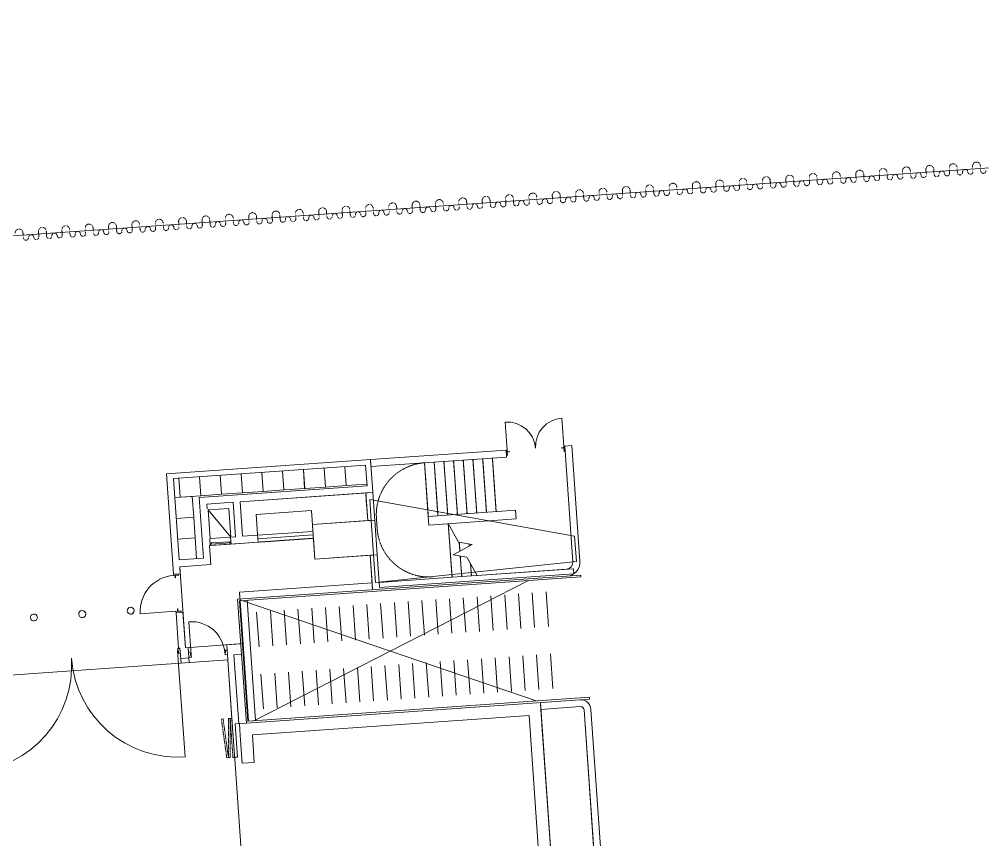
# Model space of a CAD drawing. Header units: millimetres. Extents: x 306 to 836129804, y -168137 to 818603917.
# Drawn here: x 833822762 to 833850543, y 818035946 to 818059616 of the extents above; entities that cross this region are included whole.
import ezdxf

# ---------------------------------------------------------------- set-up
doc = ezdxf.new("R2010")
doc.units = ezdxf.units.MM
doc.header["$LTSCALE"] = 3
for name, pattern in [('HIDDEN', [0.375, 0.25, -0.125]), ('Long Dash', [13.5, 9, -4.5]), ('Overhead', [1.8, 1.2, -0.6]), ('SMALL DASH', [1.06, 0.53, -0.53])]:
    doc.linetypes.add(name, pattern=pattern)
for name, color, linetype, lineweight in [('A-000-M_MASS', 251, 'Continuous', 13), ('A-010-M_LINE', 251, 'Continuous', 13), ('A-200-M_WALL_EXT', 251, 'Continuous', 13), ('A-200-M_WALL_INT', 251, 'Continuous', 13), ('A-242-M_STAIR', 251, 'Continuous', 13), ('A-242-MB_STAIR', 251, 'Continuous', 13), ('A-314-M_WINDOW', 251, 'Continuous', 13), ('A-325-M_DOOR', 251, 'Continuous', 13), ('A-325-M_DOOR__FRAME', 251, 'Continuous', 13), ('A-325-MH_DOOR', 251, 'Long Dash', 13), ('A-770-ME_FFE_SA', 251, 'Continuous', 13), ('A-770-MH_FFE_SA', 251, 'Overhead', 13), ('A-810-M_ROOMS', 251, 'Continuous', 13), ('S-280-M_COLUMN', 253, 'Continuous', 9), ('Z-060-M_DETAIL', 253, 'Continuous', 5)]:
    doc.layers.add(name, color=color, linetype=linetype, lineweight=lineweight)
doc.layers.add('UAJ-00XREF', color=7, linetype='Continuous')
doc.layers.get('A-770-ME_FFE_SA').off()

# ---------------------------------------------------------------- blocks, each defined once
blk = doc.blocks.new('ARC_DOOR_SPECIAL_S2-GP-I - 6000x4500mm-38547670-0300')
at = {"layer": 'A-325-M_DOOR'}
for p, q in [((-3071, -79), (-3071, 2990.5)), ((3071, 2990.5), (3071, -79))]:
    blk.add_line(p, q, dxfattribs=at)
at = {"layer": 'A-325-M_DOOR', "lineweight": 9}
for p, q in [((-3144, -2), (-3094, -2)), ((-3074, -132), (-3144, -132)), ((-3094, -2), (-3094, -79)), ((-3094, -79), (-3074, -79)), ((-3074, -79), (-3074, -132)), ((3074, -132), (3074, -79)), ((3074, -79), (3094, -79)), ((3144, -132), (3074, -132)), ((3094, -2), (3144, -2)), ((3094, -79), (3094, -2))]:
    blk.add_line(p, q, dxfattribs=at)
at = {"layer": 'A-325-M_DOOR'}
for centre, start, end in [((-3071, -79), 0, 90), ((3071, -79), 90, 180)]:
    blk.add_arc(centre, 3069.5, start, end, dxfattribs=at)
blk = doc.blocks.new('ARC_DOOR_TIMBER_T10-GP-I - 900x2100mm-38779044-0300')
at = {"layer": 'A-325-M_DOOR', "lineweight": 9}
for p, q in [((-487, 131), (-557, 131)), ((-557, 1), (-507, 1)), ((-507, 1), (-507, 78)), ((-507, 78), (-487, 78)), ((-487, 78), (-487, 131)), ((557, 131), (487, 131)), ((487, 131), (487, 78)), ((487, 78), (507, 78)), ((507, 78), (507, 1)), ((507, 1), (557, 1))]:
    blk.add_line(p, q, dxfattribs=at)
at = {"layer": 'A-325-M_DOOR'}
blk.add_line((484, 78), (484, -890), dxfattribs=at)
blk.add_arc((484, 78), 968, 180, 270, dxfattribs=at)
blk = doc.blocks.new('ARC_DOOR_SPECIAL_S4-PT - 3200x4500mm-40800401-0300')
at = {"layer": 'A-325-M_DOOR__FRAME'}
blk.add_line((-1693, -92), (-1693, -103), dxfattribs=at)
at = {"layer": 'A-325-MH_DOOR'}
for p, q in [((-2821, -92), (-2824, -141)), ((-2824, -141), (-1699, -220)), ((-2824, -298), (-1699, -220)), ((-2821, -43), (-2821, -92)), ((-1693, -43), (-2821, -43)), ((-1695, -171), (-2821, -92)), ((-2821, -92), (-1693, -92)), ((-1695, -269), (-2821, -348)), ((-1699, -220), (-1695, -171)), ((-1699, -220), (-1695, -269)), ((-1693, -92), (-1693, -43)), ((-2821, -348), (-2824, -298))]:
    blk.add_line(p, q, dxfattribs=at)
blk = doc.blocks.new('ARC_DOOR_METAL_M10-FH-O - 900x2100mm-38797435-0300')
at = {"layer": 'A-325-M_DOOR'}
blk.add_line((517, -100), (517, -1134), dxfattribs=at)
at = {"layer": 'A-325-M_DOOR__FRAME'}
for p, q in [((-557, 52), (-520, 52)), ((-520, 52), (-520, -46)), ((520, 52), (557, 52)), ((520, -46), (520, 52)), ((-520, -100), (-557, -100)), ((-520, -46), (-450, -46)), ((-520, -53), (-520, -100)), ((-450, -53), (-520, -53)), ((-450, -46), (-450, -53)), ((450, -46), (520, -46)), ((450, -53), (450, -46)), ((520, -53), (450, -53)), ((520, -100), (520, -53)), ((557, -100), (520, -100))]:
    blk.add_line(p, q, dxfattribs=at)
blk.add_arc((517, -100), 1034, 180, 270, dxfattribs=at)
blk = doc.blocks.new('ARC_FS-Inlet - FS-INLET-40700134-0300')
at = {"layer": 'Z-060-M_DETAIL'}
for p, q in [((-175, -100), (-175, -600)), ((425, -600), (425, -100)), ((-175, -600), (425, -600))]:
    blk.add_line(p, q, dxfattribs=at)
blk = doc.blocks.new('ARC_FS-Inlet - FS-INLET-40700135-0300')
at = {"layer": 'Z-060-M_DETAIL'}
for p, q in [((-175, -75), (-175, -625)), ((425, -625), (425, -75)), ((-175, -625), (425, -625))]:
    blk.add_line(p, q, dxfattribs=at)
blk = doc.blocks.new('ARC_FS-Inlet - FS-INLET-V276-0300')
at = {"layer": 'Z-060-M_DETAIL'}
for p, q in [((425, -600), (425, -100)), ((-175, -600), (425, -600))]:
    blk.add_line(p, q, dxfattribs=at)
blk = doc.blocks.new('ARC_TFP_FS_HR_DISPLAY - ARC_TFP_FS_HR_800x600 _DEEP_-26280763-0300')
at = {"layer": 'Z-060-M_DETAIL'}
for p, q in [((300, 30), (-300, 860)), ((300, 860), (-300, 860)), ((-300, 860), (-300, 30)), ((300, 30), (300, 860)), ((-300, 30), (300, 30))]:
    blk.add_line(p, q, dxfattribs=at)
blk = doc.blocks.new('ARC_WIN_SPECIAL EQUIPMENT - 600w X 900h-V300-0300')
at = {"layer": 'A-314-M_WINDOW', "lineweight": 18}
for p, q in [((-260, 65), (-300, 65)), ((-300, 30), (-260, 30)), ((295, 100), (-295, 100)), ((-295, 100), (-295, 65)), ((-295, 65), (295, 65)), ((-260, 30), (-260, 65)), ((300, 65), (260, 65)), ((260, 65), (260, 30)), ((260, 30), (300, 30)), ((295, 65), (295, 100))]:
    blk.add_line(p, q, dxfattribs=at)
at = {"layer": 'A-314-M_WINDOW'}
blk.add_line((260, 30), (-260, 30), dxfattribs=at)
blk = doc.blocks.new('ARC_FS-Inlet - FS-INLET-V303-0300')
at = {"layer": 'Z-060-M_DETAIL'}
for p, q in [((-175, -75), (-175, -625)), ((-175, -625), (425, -625))]:
    blk.add_line(p, q, dxfattribs=at)
blk = doc.blocks.new('ARC_FS-SP_PRE-ACTION_CV - FS_SPRINKLER_PRE-ACTION_CONTROL_VALVE_CABINET _1600W_-35805576-0300')
at = {"layer": 'A-770-MH_FFE_SA'}
for q in [(-665, 100), (-665, 100), (915, 100), (915, 100)]:
    blk.add_line((125, 100), q, dxfattribs=at)
at = {"layer": 'Z-060-M_DETAIL'}
for p, q in [((925, 0), (-675, 0)), ((-675, 0), (-675, -700)), ((925, -700), (925, 0)), ((-675, -700), (925, -700))]:
    blk.add_line(p, q, dxfattribs=at)
blk = doc.blocks.new('3A35X-MAGP-P-MP-00')
at = {"layer": 'A-000-M_MASS'}
for p, q in [((834417704, 818043095), (834417773, 818042097)), ((834413730, 818042817), (834413799, 818041820)), ((834414127, 818042845), (834414197, 818041847)), ((834414525, 818042873), (834414594, 818041875)), ((834414922, 818042900), (834414992, 818041903)), ((834415319, 818042928), (834415389, 818041931)), ((834415717, 818042956), (834415786, 818041958)), ((834416114, 818042984), (834416184, 818041986)), ((834416512, 818043012), (834416581, 818042014)), ((834416909, 818043039), (834416979, 818042042)), ((834417306, 818043067), (834417376, 818042070)), ((834409756, 818042539), (834409825, 818041542)), ((834410153, 818042567), (834410223, 818041569)), ((834410551, 818042595), (834410620, 818041597)), ((834410948, 818042623), (834411018, 818041625)), ((834411345, 818042650), (834411415, 818041653)), ((834411743, 818042678), (834411812, 818041681)), ((834412140, 818042706), (834412210, 818041708)), ((834412538, 818042734), (834412607, 818041736)), ((834412935, 818042762), (834413005, 818041764)), ((834413332, 818042789), (834413402, 818041792)), ((834409358, 818042511), (834409428, 818041514)), ((834415444, 818041141), (834415514, 818040143)), ((834415842, 818041168), (834415911, 818040171)), ((834416239, 818041196), (834416309, 818040199)), ((834416637, 818041224), (834416706, 818040226)), ((834417034, 818041252), (834417104, 818040254)), ((834417431, 818041279), (834417501, 818040282)), ((834417829, 818041307), (834417898, 818040310)), ((834411470, 818040863), (834411540, 818039865)), ((834411868, 818040891), (834411937, 818039893)), ((834412265, 818040918), (834412335, 818039921)), ((834412663, 818040946), (834412732, 818039949)), ((834413060, 818040974), (834413130, 818039976)), ((834413457, 818041002), (834413527, 818040004)), ((834413855, 818041029), (834413924, 818040032)), ((834414252, 818041057), (834414322, 818040060)), ((834414650, 818041085), (834414719, 818040087)), ((834415047, 818041113), (834415117, 818040115)), ((834409483, 818040724), (834409553, 818039726)), ((834409881, 818040752), (834409950, 818039754)), ((834410278, 818040779), (834410348, 818039782)), ((834410675, 818040807), (834410745, 818039810)), ((834411073, 818040835), (834411143, 818039837))]:
    blk.add_line(p, q, dxfattribs=at)
at = {"layer": 'A-010-M_LINE'}
for p, q in [((834491750, 818059616), (834374483, 818051418)), ((834418708, 818043577), (834408812, 818042886)), ((834408865, 818042839), (834418711, 818043528)), ((834417178, 818043420), (834409275, 818039379)), ((834418711, 818043528), (834418708, 818043577)), ((834408812, 818042886), (834409062, 818039314)), ((834409108, 818039368), (834408865, 818042839)), ((834408937, 818042844), (834417419, 818039949)), ((834418954, 818040056), (834409108, 818039368)), ((834418958, 818040006), (834418954, 818040056)), ((834409062, 818039314), (834418958, 818040006)), ((834417586, 818039259), (834417796, 818036266))]:
    blk.add_line(p, q, dxfattribs=at)
at = {"layer": 'A-010-M_LINE', "linetype": 'SMALL DASH'}
for p, q in [((834428892, 818055146), (834428882, 818055298)), ((834429341, 818055177), (834429331, 818055329)), ((834429566, 818055193), (834429555, 818055345)), ((834430015, 818055224), (834430004, 818055376)), ((834430239, 818055240), (834430229, 818055392)), ((834425301, 818054895), (834425291, 818055047)), ((834425526, 818054911), (834425515, 818055063)), ((834425975, 818054942), (834425964, 818055094)), ((834426199, 818054958), (834426188, 818055110)), ((834426648, 818054989), (834426637, 818055141)), ((834426872, 818055005), (834426862, 818055157)), ((834427321, 818055036), (834427311, 818055188)), ((834427546, 818055052), (834427535, 818055204)), ((834427995, 818055083), (834427984, 818055235)), ((834428219, 818055099), (834428208, 818055251)), ((834428668, 818055130), (834428657, 818055282)), ((834421261, 818054612), (834421250, 818054765)), ((834421486, 818054628), (834421475, 818054780)), ((834421934, 818054659), (834421924, 818054812)), ((834422159, 818054675), (834422148, 818054827)), ((834422608, 818054707), (834422597, 818054859)), ((834422832, 818054722), (834422822, 818054874)), ((834423281, 818054754), (834423270, 818054906)), ((834423506, 818054769), (834423495, 818054921)), ((834423954, 818054801), (834423944, 818054953)), ((834424179, 818054816), (834424168, 818054969)), ((834424628, 818054848), (834424617, 818055000)), ((834424852, 818054863), (834424842, 818055016)), ((834417221, 818054330), (834417210, 818054482)), ((834417445, 818054346), (834417435, 818054498)), ((834417894, 818054377), (834417884, 818054529)), ((834418119, 818054393), (834418108, 818054545)), ((834418568, 818054424), (834418557, 818054576)), ((834418792, 818054440), (834418781, 818054592)), ((834419241, 818054471), (834419230, 818054623)), ((834419465, 818054487), (834419455, 818054639)), ((834419914, 818054518), (834419904, 818054670)), ((834420139, 818054534), (834420128, 818054686)), ((834420588, 818054565), (834420577, 818054717)), ((834420812, 818054581), (834420802, 818054733)), ((834413181, 818054048), (834413170, 818054200)), ((834413405, 818054063), (834413395, 818054215)), ((834413854, 818054095), (834413843, 818054247)), ((834414079, 818054110), (834414068, 818054262)), ((834414527, 818054142), (834414517, 818054294)), ((834414752, 818054157), (834414741, 818054310)), ((834415201, 818054189), (834415190, 818054341)), ((834415425, 818054204), (834415415, 818054357)), ((834415874, 818054236), (834415864, 818054388)), ((834416099, 818054252), (834416088, 818054404)), ((834416548, 818054283), (834416537, 818054435)), ((834416772, 818054299), (834416761, 818054451)), ((834409141, 818053765), (834409130, 818053917)), ((834409365, 818053781), (834409354, 818053933)), ((834409814, 818053812), (834409803, 818053964)), ((834410038, 818053828), (834410028, 818053980)), ((834410487, 818053859), (834410477, 818054011)), ((834410712, 818053875), (834410701, 818054027)), ((834411161, 818053906), (834411150, 818054058)), ((834411385, 818053922), (834411375, 818054074)), ((834411834, 818053953), (834411823, 818054106)), ((834412059, 818053969), (834412048, 818054121)), ((834412507, 818054000), (834412497, 818054153)), ((834412732, 818054016), (834412721, 818054168)), ((834405100, 818053483), (834405090, 818053635)), ((834405325, 818053498), (834405314, 818053650)), ((834405774, 818053530), (834405763, 818053682)), ((834405998, 818053545), (834405988, 818053698)), ((834406447, 818053577), (834406437, 818053729)), ((834406672, 818053593), (834406661, 818053745)), ((834407121, 818053624), (834407110, 818053776)), ((834407345, 818053640), (834407334, 818053792)), ((834407794, 818053671), (834407783, 818053823)), ((834408018, 818053687), (834408008, 818053839)), ((834408467, 818053718), (834408457, 818053870)), ((834408692, 818053734), (834408681, 818053886)), ((834402632, 818053310), (834402621, 818053462)), ((834403080, 818053341), (834403070, 818053494)), ((834403305, 818053357), (834403294, 818053509)), ((834403754, 818053389), (834403743, 818053541)), ((834403978, 818053404), (834403968, 818053556)), ((834404427, 818053436), (834404417, 818053588)), ((834404652, 818053451), (834404641, 818053603))]:
    blk.add_line(p, q, dxfattribs=at)
at = {"layer": 'A-010-M_LINE', "linetype": 'HIDDEN'}
blk.add_line((834412813, 818045220), (834412834, 818044921), dxfattribs=at)
at = {"layer": 'A-010-M_LINE', "linetype": 'SMALL DASH'}
for centre, radius, start, end in [((834427423, 818055196), 112, 3.9989, 183.9989), ((834428096, 818055243), 112, 3.9989, 183.9989), ((834428770, 818055290), 112, 3.9989, 183.9989), ((834429443, 818055337), 112, 3.9989, 183.9989), ((834430116, 818055384), 112, 3.9989, 183.9989), ((834423383, 818054914), 112, 3.9989, 183.9989), ((834424056, 818054961), 112, 3.9989, 183.9989), ((834424729, 818055008), 112, 3.9989, 183.9989), ((834425403, 818055055), 113, 3.9989, 183.9989), ((834426076, 818055102), 112, 3.9989, 183.9989), ((834426423, 818054973), 75, 3.9989, 183.9989), ((834426749, 818055149), 112, 3.9989, 183.9989), ((834427097, 818055020), 75, 3.9989, 183.9989), ((834427246, 818055031), 75, 183.9989, 3.9989), ((834427246, 818055031), 75, 183.9989, 3.9989), ((834427621, 818055057), 75, 183.9989, 3.9989), ((834427770, 818055067), 75, 3.9989, 183.9989), ((834427920, 818055078), 75, 183.9989, 3.9989), ((834427920, 818055078), 75, 183.9989, 3.9989), ((834428294, 818055104), 75, 183.9989, 3.9989), ((834428444, 818055115), 75, 3.9989, 183.9989), ((834428593, 818055125), 75, 183.9989, 3.9989), ((834428593, 818055125), 75, 183.9989, 3.9989), ((834428967, 818055151), 75, 183.9989, 3.9989), ((834429117, 818055162), 75, 3.9989, 183.9989), ((834429267, 818055172), 75, 183.9989, 3.9989), ((834429267, 818055172), 75, 183.9989, 3.9989), ((834429641, 818055198), 75, 183.9989, 3.9989), ((834429790, 818055209), 75, 3.9989, 183.9989), ((834429940, 818055219), 75, 183.9989, 3.9989), ((834429940, 818055219), 75, 183.9989, 3.9989), ((834430314, 818055245), 75, 183.9989, 3.9989), ((834419343, 818054631), 112, 3.9989, 183.9989), ((834420016, 818054678), 112, 3.9989, 183.9989), ((834420689, 818054725), 112, 3.9989, 183.9989), ((834421363, 818054772), 112, 3.9989, 183.9989), ((834422036, 818054819), 112, 3.9989, 183.9989), ((834422383, 818054691), 75, 3.9989, 183.9989), ((834422709, 818054867), 112, 3.9989, 183.9989), ((834423057, 818054738), 75, 3.9989, 183.9989), ((834423206, 818054748), 75, 183.9989, 3.9989), ((834423206, 818054748), 75, 183.9989, 3.9989), ((834423580, 818054775), 75, 183.9989, 3.9989), ((834423730, 818054785), 75, 3.9989, 183.9989), ((834423880, 818054795), 75, 183.9989, 3.9989), ((834423880, 818054795), 75, 183.9989, 3.9989), ((834424254, 818054822), 75, 183.9989, 3.9989), ((834424403, 818054832), 75, 3.9989, 183.9989), ((834424553, 818054843), 75, 183.9989, 3.9989), ((834424553, 818054843), 75, 183.9989, 3.9989), ((834424927, 818054869), 75, 183.9989, 3.9989), ((834425077, 818054879), 75, 3.9989, 183.9989), ((834425226, 818054890), 75, 183.9989, 3.9989), ((834425226, 818054890), 75, 183.9989, 3.9989), ((834425600, 818054916), 75, 183.9989, 3.9989), ((834425750, 818054926), 75, 3.9989, 183.9989), ((834425900, 818054937), 75, 183.9989, 3.9989), ((834425900, 818054937), 75, 183.9989, 3.9989), ((834426274, 818054963), 75, 183.9989, 3.9989), ((834426573, 818054984), 75, 183.9989, 3.9989), ((834426573, 818054984), 75, 183.9989, 3.9989), ((834426947, 818055010), 75, 183.9989, 3.9989), ((834415302, 818054349), 113, 3.9989, 183.9989), ((834415976, 818054396), 112, 3.9989, 183.9989), ((834416649, 818054443), 112, 3.9989, 183.9989), ((834417323, 818054490), 112, 3.9989, 183.9989), ((834417996, 818054537), 113, 3.9989, 183.9989), ((834418343, 818054408), 75, 3.9989, 183.9989), ((834418669, 818054584), 112, 3.9989, 183.9989), ((834419017, 818054456), 75, 3.9989, 183.9989), ((834419166, 818054466), 75, 183.9989, 3.9989), ((834419166, 818054466), 75, 183.9989, 3.9989), ((834419540, 818054492), 75, 183.9989, 3.9989), ((834419690, 818054503), 75, 3.9989, 183.9989), ((834419840, 818054513), 75, 183.9989, 3.9989), ((834419840, 818054513), 75, 183.9989, 3.9989), ((834420214, 818054539), 75, 183.9989, 3.9989), ((834420363, 818054550), 75, 3.9989, 183.9989), ((834420513, 818054560), 75, 183.9989, 3.9989), ((834420513, 818054560), 75, 183.9989, 3.9989), ((834420887, 818054586), 75, 183.9989, 3.9989), ((834421037, 818054597), 75, 3.9989, 183.9989), ((834421186, 818054607), 75, 183.9989, 3.9989), ((834421186, 818054607), 75, 183.9989, 3.9989), ((834421560, 818054633), 75, 183.9989, 3.9989), ((834421710, 818054644), 75, 3.9989, 183.9989), ((834421860, 818054654), 75, 183.9989, 3.9989), ((834421860, 818054654), 75, 183.9989, 3.9989), ((834422234, 818054680), 75, 183.9989, 3.9989), ((834422533, 818054701), 75, 183.9989, 3.9989), ((834422533, 818054701), 75, 183.9989, 3.9989), ((834422907, 818054727), 75, 183.9989, 3.9989), ((834411936, 818054113), 112, 3.9989, 183.9989), ((834412609, 818054160), 112, 3.9989, 183.9989), ((834413282, 818054208), 112, 3.9989, 183.9989), ((834413956, 818054255), 112, 3.9989, 183.9989), ((834414303, 818054126), 75, 3.9989, 183.9989), ((834414629, 818054302), 112, 3.9989, 183.9989), ((834414976, 818054173), 75, 3.9989, 183.9989), ((834415126, 818054184), 75, 183.9989, 3.9989), ((834415126, 818054184), 75, 183.9989, 3.9989), ((834415500, 818054210), 75, 183.9989, 3.9989), ((834415650, 818054220), 75, 3.9989, 183.9989), ((834415799, 818054231), 75, 183.9989, 3.9989), ((834415799, 818054231), 75, 183.9989, 3.9989), ((834416173, 818054257), 75, 183.9989, 3.9989), ((834416323, 818054267), 75, 3.9989, 183.9989), ((834416473, 818054278), 75, 183.9989, 3.9989), ((834416473, 818054278), 75, 183.9989, 3.9989), ((834416847, 818054304), 75, 183.9989, 3.9989), ((834416996, 818054314), 75, 3.9989, 183.9989), ((834417146, 818054325), 75, 183.9989, 3.9989), ((834417146, 818054325), 75, 183.9989, 3.9989), ((834417520, 818054351), 75, 183.9989, 3.9989), ((834417670, 818054361), 75, 3.9989, 183.9989), ((834417819, 818054372), 75, 183.9989, 3.9989), ((834417819, 818054372), 75, 183.9989, 3.9989), ((834418194, 818054398), 75, 183.9989, 3.9989), ((834418493, 818054419), 75, 183.9989, 3.9989), ((834418493, 818054419), 75, 183.9989, 3.9989), ((834418867, 818054445), 75, 183.9989, 3.9989), ((834407896, 818053831), 112, 3.9989, 183.9989), ((834408569, 818053878), 112, 3.9989, 183.9989), ((834409242, 818053925), 112, 3.9989, 183.9989), ((834409916, 818053972), 112, 3.9989, 183.9989), ((834410263, 818053844), 75, 3.9989, 183.9989), ((834410589, 818054019), 112, 3.9989, 183.9989), ((834410936, 818053891), 75, 3.9989, 183.9989), ((834411086, 818053901), 75, 183.9989, 3.9989), ((834411086, 818053901), 75, 183.9989, 3.9989), ((834411262, 818054066), 112, 3.9989, 183.9989), ((834411460, 818053927), 75, 183.9989, 3.9989), ((834411610, 818053938), 75, 3.9989, 183.9989), ((834411759, 818053948), 75, 183.9989, 3.9989), ((834411759, 818053948), 75, 183.9989, 3.9989), ((834412133, 818053974), 75, 183.9989, 3.9989), ((834412283, 818053985), 75, 3.9989, 183.9989), ((834412433, 818053995), 75, 183.9989, 3.9989), ((834412433, 818053995), 75, 183.9989, 3.9989), ((834412807, 818054021), 75, 183.9989, 3.9989), ((834412956, 818054032), 75, 3.9989, 183.9989), ((834413106, 818054042), 75, 183.9989, 3.9989), ((834413106, 818054042), 75, 183.9989, 3.9989), ((834413480, 818054068), 75, 183.9989, 3.9989), ((834413630, 818054079), 75, 3.9989, 183.9989), ((834413779, 818054089), 75, 183.9989, 3.9989), ((834413779, 818054089), 75, 183.9989, 3.9989), ((834414153, 818054116), 75, 183.9989, 3.9989), ((834414453, 818054136), 75, 183.9989, 3.9989), ((834414453, 818054136), 75, 183.9989, 3.9989), ((834414827, 818054163), 75, 183.9989, 3.9989), ((834403855, 818053548), 112, 3.9989, 183.9989), ((834404529, 818053596), 112, 3.9989, 183.9989), ((834405202, 818053643), 112, 3.9989, 183.9989), ((834405875, 818053690), 112, 3.9989, 183.9989), ((834406223, 818053561), 75, 3.9989, 183.9989), ((834406549, 818053737), 112, 3.9989, 183.9989), ((834406896, 818053608), 75, 3.9989, 183.9989), ((834407222, 818053784), 112, 3.9989, 183.9989), ((834407420, 818053645), 75, 183.9989, 3.9989), ((834407569, 818053655), 75, 3.9989, 183.9989), ((834407719, 818053666), 75, 183.9989, 3.9989), ((834407719, 818053666), 75, 183.9989, 3.9989), ((834408093, 818053692), 75, 183.9989, 3.9989), ((834408243, 818053702), 75, 3.9989, 183.9989), ((834408392, 818053713), 75, 183.9989, 3.9989), ((834408392, 818053713), 75, 183.9989, 3.9989), ((834408767, 818053739), 75, 183.9989, 3.9989), ((834408916, 818053749), 75, 3.9989, 183.9989), ((834409066, 818053760), 75, 183.9989, 3.9989), ((834409066, 818053760), 75, 183.9989, 3.9989), ((834409440, 818053786), 75, 183.9989, 3.9989), ((834409590, 818053796), 75, 3.9989, 183.9989), ((834409739, 818053807), 75, 183.9989, 3.9989), ((834409739, 818053807), 75, 183.9989, 3.9989), ((834410113, 818053833), 75, 183.9989, 3.9989), ((834410413, 818053854), 75, 183.9989, 3.9989), ((834410413, 818053854), 75, 183.9989, 3.9989), ((834410787, 818053880), 75, 183.9989, 3.9989), ((834402509, 818053454), 112, 3.9989, 183.9989), ((834402856, 818053326), 75, 3.9989, 183.9989), ((834403182, 818053501), 112, 3.9989, 183.9989), ((834403380, 818053362), 75, 183.9989, 3.9989), ((834403529, 818053373), 75, 3.9989, 183.9989), ((834403679, 818053383), 75, 183.9989, 3.9989), ((834403679, 818053383), 75, 183.9989, 3.9989), ((834404053, 818053409), 75, 183.9989, 3.9989), ((834404203, 818053420), 75, 3.9989, 183.9989), ((834404352, 818053430), 75, 183.9989, 3.9989), ((834404352, 818053430), 75, 183.9989, 3.9989), ((834404726, 818053457), 75, 183.9989, 3.9989), ((834404876, 818053467), 75, 3.9989, 183.9989), ((834405026, 818053477), 75, 183.9989, 3.9989), ((834405026, 818053477), 75, 183.9989, 3.9989), ((834405400, 818053504), 75, 183.9989, 3.9989), ((834405549, 818053514), 75, 3.9989, 183.9989), ((834405699, 818053525), 75, 183.9989, 3.9989), ((834405699, 818053525), 75, 183.9989, 3.9989), ((834406073, 818053551), 75, 183.9989, 3.9989), ((834406372, 818053572), 75, 183.9989, 3.9989), ((834406372, 818053572), 75, 183.9989, 3.9989), ((834406746, 818053598), 75, 183.9989, 3.9989), ((834407046, 818053619), 75, 183.9989, 3.9989), ((834407046, 818053619), 75, 183.9989, 3.9989), ((834402706, 818053315), 75, 183.9989, 3.9989), ((834403006, 818053336), 75, 183.9989, 3.9989), ((834403006, 818053336), 75, 183.9989, 3.9989)]:
    blk.add_arc(centre, radius, start, end, dxfattribs=at)
at = {"layer": 'A-010-M_LINE', "linetype": 'HIDDEN'}
for centre, start, end in [((834414310, 818045325), 94.1571, 183.9989), ((834414330, 818045026), 183.9989, 273.8407)]:
    blk.add_arc(centre, 1500, start, end, dxfattribs=at)
at = {"layer": 'A-010-M_LINE'}
for centre, start, end in [((834404330, 818042456), 3.9989, 183.9989), ((834404332, 818042456), 3.9989, 78.9989), ((834405727, 818042554), 3.9989, 183.9989), ((834405727, 818042554), 183.9989, 3.9989), ((834405729, 818042554), 258.9989, 3.9989), ((834405729, 818042554), 3.9989, 78.9989), ((834402936, 818042358), 3.9989, 183.9989), ((834402936, 818042358), 183.9989, 3.9989), ((834404330, 818042456), 183.9989, 3.9989), ((834404332, 818042456), 258.9989, 3.9989)]:
    blk.add_arc(centre, 100, start, end, dxfattribs=at)
at = {"layer": 'A-200-M_WALL_EXT', "lineweight": 13}
for p, q in [((834415714, 818043569), (834418495, 818043763)), ((834418505, 818043613), (834418495, 818043763)), ((834412888, 818043371), (834414993, 818043518)), ((834412899, 818043222), (834412888, 818043371)), ((834418505, 818043613), (834412899, 818043222)), ((834417541, 818039907), (834417925, 818034421)), ((834409236, 818038976), (834417216, 818039534)), ((834417551, 818034745), (834417216, 818039534)), ((834408862, 818039300), (834409062, 818039314)), ((834408887, 818038951), (834408862, 818039300)), ((834408942, 818038153), (834408887, 818038951)), ((834409236, 818038976), (834409292, 818038178)), ((834409292, 818038178), (834408942, 818038153))]:
    blk.add_line(p, q, dxfattribs=at)
at = {"layer": 'A-200-M_WALL_INT'}
for p, q in [((834418446, 818047318), (834418247, 818047304)), ((834418481, 818043963), (834418247, 818047304)), ((834418446, 818047318), (834418680, 818043977)), ((834416551, 818047186), (834412641, 818046912)), ((834412655, 818046713), (834416565, 818046986)), ((834416565, 818046986), (834416551, 818047186)), ((834412641, 818046912), (834406756, 818046501)), ((834406966, 818046365), (834412501, 818046752)), ((834412501, 818046752), (834412543, 818046154)), ((834412707, 818045965), (834412641, 818046912)), ((834412641, 818046912), (834412655, 818046713)), ((834406756, 818046501), (834406958, 818043608)), ((834407130, 818044021), (834406966, 818046365)), ((834412543, 818046154), (834407705, 818045816)), ((834408883, 818045698), (834412707, 818045965)), ((834412707, 818045965), (834412507, 818045951)), ((834412563, 818045153), (834412507, 818045951)), ((834412707, 818045965), (834412763, 818045167)), ((834407705, 818045816), (834407827, 818044070)), ((834407919, 818045630), (834408684, 818045684)), ((834407919, 818045630), (834407928, 818045490)), ((834408684, 818045684), (834408753, 818044686)), ((834408883, 818045698), (834408953, 818044700)), ((834414309, 818045275), (834416823, 818045451)), ((834416840, 818045201), (834416823, 818045451)), ((834412763, 818045167), (834412563, 818045153)), ((834414326, 818045025), (834414309, 818045275)), ((834416840, 818045201), (834414326, 818045025)), ((834408008, 818044634), (834408022, 818044434)), ((834408607, 818044676), (834408621, 818044476)), ((834410995, 818044642), (834408616, 818044476)), ((834408753, 818044686), (834408647, 818044679)), ((834409385, 818044730), (834408953, 818044700)), ((834409392, 818044630), (834409399, 818044531)), ((834408002, 818044433), (834408027, 818044435)), ((834408041, 818043884), (834408002, 818044433)), ((834407130, 818044021), (834407827, 818044070)), ((834412832, 818044169), (834412633, 818044155)), ((834412703, 818043158), (834412633, 818044155)), ((834412832, 818044169), (834412888, 818043371)), ((834408041, 818043884), (834407144, 818043822)), ((834407158, 818043622), (834407144, 818043822)), ((834415714, 818043569), (834418295, 818043749)), ((834407158, 818043622), (834406958, 818043608)), ((834408865, 818043090), (834412689, 818043357)), ((834412689, 818043357), (834412703, 818043158)), ((834412888, 818043371), (834414993, 818043518)), ((834408865, 818043090), (834408879, 818042890)), ((834409125, 818039369), (834408882, 818042841)), ((834409082, 818042854), (834409325, 818039383)), ((834407235, 818042511), (834407036, 818042497)), ((834407036, 818042497), (834407108, 818041472)), ((834407307, 818041486), (834407235, 818042511)), ((834407148, 818041475), (834407108, 818041472)), ((834407148, 818041475), (834407179, 818041041)), ((834407387, 818041492), (834407307, 818041486)), ((834407387, 818041492), (834407417, 818041058)), ((834408902, 818041598), (834408498, 818041570)), ((834408646, 818039449), (834408498, 818041570)), ((834408969, 818041603), (834408952, 818041601)), ((834407169, 818041176), (834407408, 818041193)), ((834408704, 818041283), (834408923, 818041299)), ((834408704, 818041283), (834408842, 818039299)), ((834408973, 818041302), (834408990, 818041303)), ((834407179, 818041041), (834407417, 818041058)), ((834417555, 818039708), (834417541, 818039907)), ((834418692, 818039787), (834417555, 818039708)), ((834419148, 818034707), (834418799, 818039694)), ((834418999, 818039708), (834419361, 818034521)), ((834408842, 818039299), (834408743, 818039292)), ((834408743, 818039292), (834408810, 818038329)), ((834408810, 818038329), (834408725, 818038324))]:
    blk.add_line(p, q, dxfattribs=at)
for centre, radius, start, end in [((834418281, 818043949), 200, 273.9989, 3.9989), ((834418281, 818043949), 400, 273.9989, 3.9989), ((834418699, 818039687), 300, 3.9989, 93.9989), ((834418699, 818039687), 100, 3.9989, 93.9989)]:
    blk.add_arc(centre, radius, start, end, dxfattribs=at)
at = {"layer": 'A-242-M_STAIR'}
for p, q in [((834414309, 818045275), (834414201, 818046821)), ((834414588, 818045294), (834414480, 818046841)), ((834414868, 818045314), (834414759, 818046860)), ((834415147, 818045333), (834415039, 818046880)), ((834415426, 818045353), (834415318, 818046899)), ((834415705, 818045372), (834415597, 818046919)), ((834415985, 818045392), (834415877, 818046938)), ((834416264, 818045412), (834416156, 818046958)), ((834414885, 818045065), (834414993, 818043518)), ((834415203, 818044531), (834415221, 818044273)), ((834415487, 818044483), (834415491, 818044423)), ((834415231, 818044130), (834415272, 818043538)), ((834415527, 818043906), (834415552, 818043557)), ((834414993, 818043518), (834415272, 818043538)), ((834415272, 818043538), (834415552, 818043557)), ((834415552, 818043557), (834415714, 818043569))]:
    blk.add_line(p, q, dxfattribs=at)
at = {"layer": 'A-242-M_STAIR', "linetype": 'Overhead'}
for p, q in [((834414309, 818045275), (834414201, 818046821)), ((834414588, 818045294), (834414480, 818046841)), ((834414868, 818045314), (834414759, 818046860)), ((834415147, 818045333), (834415039, 818046880)), ((834415426, 818045353), (834415318, 818046899)), ((834415705, 818045372), (834415597, 818046919)), ((834415985, 818045392), (834415877, 818046938)), ((834416264, 818045412), (834416156, 818046958)), ((834414885, 818045065), (834414993, 818043518)), ((834415203, 818044531), (834415221, 818044273)), ((834415487, 818044483), (834415491, 818044423)), ((834415231, 818044130), (834415272, 818043538)), ((834415527, 818043906), (834415552, 818043557))]:
    blk.add_line(p, q, dxfattribs=at)
at = {"layer": 'A-242-MB_STAIR'}
for p, q in [((834415178, 818044535), (834414885, 818045065)), ((834415026, 818044165), (834415573, 818044468)), ((834415573, 818044468), (834415178, 818044535)), ((834415421, 818044098), (834415026, 818044165)), ((834415714, 818043569), (834415421, 818044098))]:
    blk.add_line(p, q, dxfattribs=at)
at = {"layer": 'A-325-M_DOOR'}
for p, q in [((834418214, 818047302), (834418158, 818048109)), ((834416584, 818047188), (834416528, 818047995))]:
    blk.add_line(p, q, dxfattribs=at)
at = {"layer": 'A-325-M_DOOR', "lineweight": 9}
for p, q in [((834418150, 818047251), (834418220, 818047255)), ((834418151, 818047244), (834418150, 818047251)), ((834418221, 818047248), (834418151, 818047244)), ((834418217, 818047302), (834418247, 818047304)), ((834418220, 818047255), (834418217, 818047302)), ((834418228, 818047151), (834418221, 818047248)), ((834416551, 818047186), (834416581, 818047188)), ((834416592, 818047036), (834416562, 818047034)), ((834416581, 818047188), (834416584, 818047141)), ((834416584, 818047141), (834416654, 818047146)), ((834416655, 818047139), (834416585, 818047134)), ((834416585, 818047134), (834416592, 818047036)), ((834416654, 818047146), (834416655, 818047139)), ((834418258, 818047153), (834418228, 818047151))]:
    blk.add_line(p, q, dxfattribs=at)
at = {"layer": 'A-325-M_DOOR'}
for centre, start, end in [((834418215, 818047294), 93.9989, 183.399), ((834416585, 818047180), 4.5988, 93.9989)]:
    blk.add_arc(centre, 817, start, end, dxfattribs=at)
at = {"layer": 'A-810-M_ROOMS', "flags": 128}
for points in [[(834408953, 818044700), (834410981, 818044842), (834410967, 818045041), (834412563, 818045153), (834412521, 818045750), (834412507, 818045951), (834408883, 818045698)], [(834412788, 818043366), (834412788, 818043364), (834418580, 818043970), (834418529, 818044708), (834412621, 818045757), (834412663, 818045160), (834412733, 818044162)], [(834414326, 818045025), (834414309, 818045275), (834416823, 818045451), (834416840, 818045201)], [(834408590, 818041576), (834408969, 818041603), (834408865, 818043090), (834412689, 818043357), (834412633, 818044155), (834411037, 818044044), (834410995, 818044642), (834408867, 818044493), (834408002, 818044433), (834408041, 818043884), (834407144, 818043822), (834407307, 818041486)], [(834401426, 818032755), (834409077, 818033290), (834409008, 818034271), (834409001, 818034371), (834408961, 818034947), (834408738, 818038139), (834408658, 818039286), (834408528, 818041136), (834400877, 818040601), (834401343, 818033936), (834401350, 818033836), (834401357, 818033737)], [(834418692, 818039787), (834417555, 818039708), (834417911, 818034620), (834419148, 818034707), (834418799, 818039694), (834418782, 818039743), (834418743, 818039777)]]:
    blk.add_lwpolyline(points, close=True, dxfattribs=at)
at = {"layer": 'S-280-M_COLUMN', "lineweight": 13}
for p, q in [((834410967, 818045041), (834412763, 818045167)), ((834412763, 818045167), (834412832, 818044169)), ((834411037, 818044044), (834410988, 818044742)), ((834411037, 818044044), (834412832, 818044169))]:
    blk.add_line(p, q, dxfattribs=at)
at = {"layer": 'A-314-M_WINDOW', "rotation": 183.9989085257713}
blk.add_blockref('ARC_WIN_SPECIAL EQUIPMENT - 600w X 900h-V300-0300', (834408314, 818044555), dxfattribs=at)
at = {"layer": 'A-325-M_DOOR'}
for name, p, rotation in [('ARC_DOOR_METAL_M10-FH-O - 900x2100mm-38797435-0300', (834407097, 818043060), 273.9989085257711), ('ARC_DOOR_TIMBER_T10-GP-I - 900x2100mm-38779044-0300', (834407953, 818041381), 183.9989085257713), ('ARC_DOOR_SPECIAL_S2-GP-I - 6000x4500mm-38547670-0300', (834404023, 818041106), 183.9989085257713), ('ARC_DOOR_SPECIAL_S4-PT - 3200x4500mm-40800401-0300', (834408885, 818036638), 273.9989085257711)]:
    blk.add_blockref(name, p, dxfattribs=dict(at, rotation=rotation))
at = {"layer": 'A-770-ME_FFE_SA'}
for name, p, rotation in [('ARC_FS-Inlet - FS-INLET-40700135-0300', (834411474, 818046756), 3.998908525771384), ('ARC_FS-Inlet - FS-INLET-V303-0300', (834412072, 818046798), 3.998908525771384), ('ARC_FS-Inlet - FS-INLET-40700135-0300', (834407284, 818046463), 3.998908525771384), ('ARC_FS-Inlet - FS-INLET-40700135-0300', (834407882, 818046505), 3.998908525771384), ('ARC_FS-Inlet - FS-INLET-40700135-0300', (834408481, 818046547), 3.998908525771384), ('ARC_FS-Inlet - FS-INLET-40700135-0300', (834409080, 818046588), 3.998908525771384), ('ARC_FS-Inlet - FS-INLET-40700135-0300', (834409678, 818046630), 3.998908525771384), ('ARC_FS-Inlet - FS-INLET-40700135-0300', (834410277, 818046672), 3.998908525771384), ('ARC_FS-Inlet - FS-INLET-40700135-0300', (834410875, 818046714), 3.998908525771384), ('ARC_FS-Inlet - FS-INLET-40700134-0300', (834406934, 818045386), 93.99890852577114), ('ARC_TFP_FS_HR_DISPLAY - ARC_TFP_FS_HR_800x600 _DEEP_-26280763-0300', (834408258, 818045513), 183.9989085257713), ('ARC_FS-SP_PRE-ACTION_CV - FS_SPRINKLER_PRE-ACTION_CONTROL_VALVE_CABINET _1600W_-35805576-0300', (834410315, 818044695), 183.9989085257713), ('ARC_FS-Inlet - FS-INLET-40700134-0300', (834406976, 818044787), 93.99890852577114), ('ARC_FS-Inlet - FS-INLET-V276-0300', (834407018, 818044189), 93.99890852577114)]:
    blk.add_blockref(name, p, dxfattribs=dict(at, rotation=rotation))

msp = doc.modelspace()

# ---------------------------------------------------------------- block references
at = {"layer": 'UAJ-00XREF', "ltscale": 0.5}
msp.add_blockref('3A35X-MAGP-P-MP-00', (-579753, 0), dxfattribs=at)

doc.saveas('drawing.dxf')
